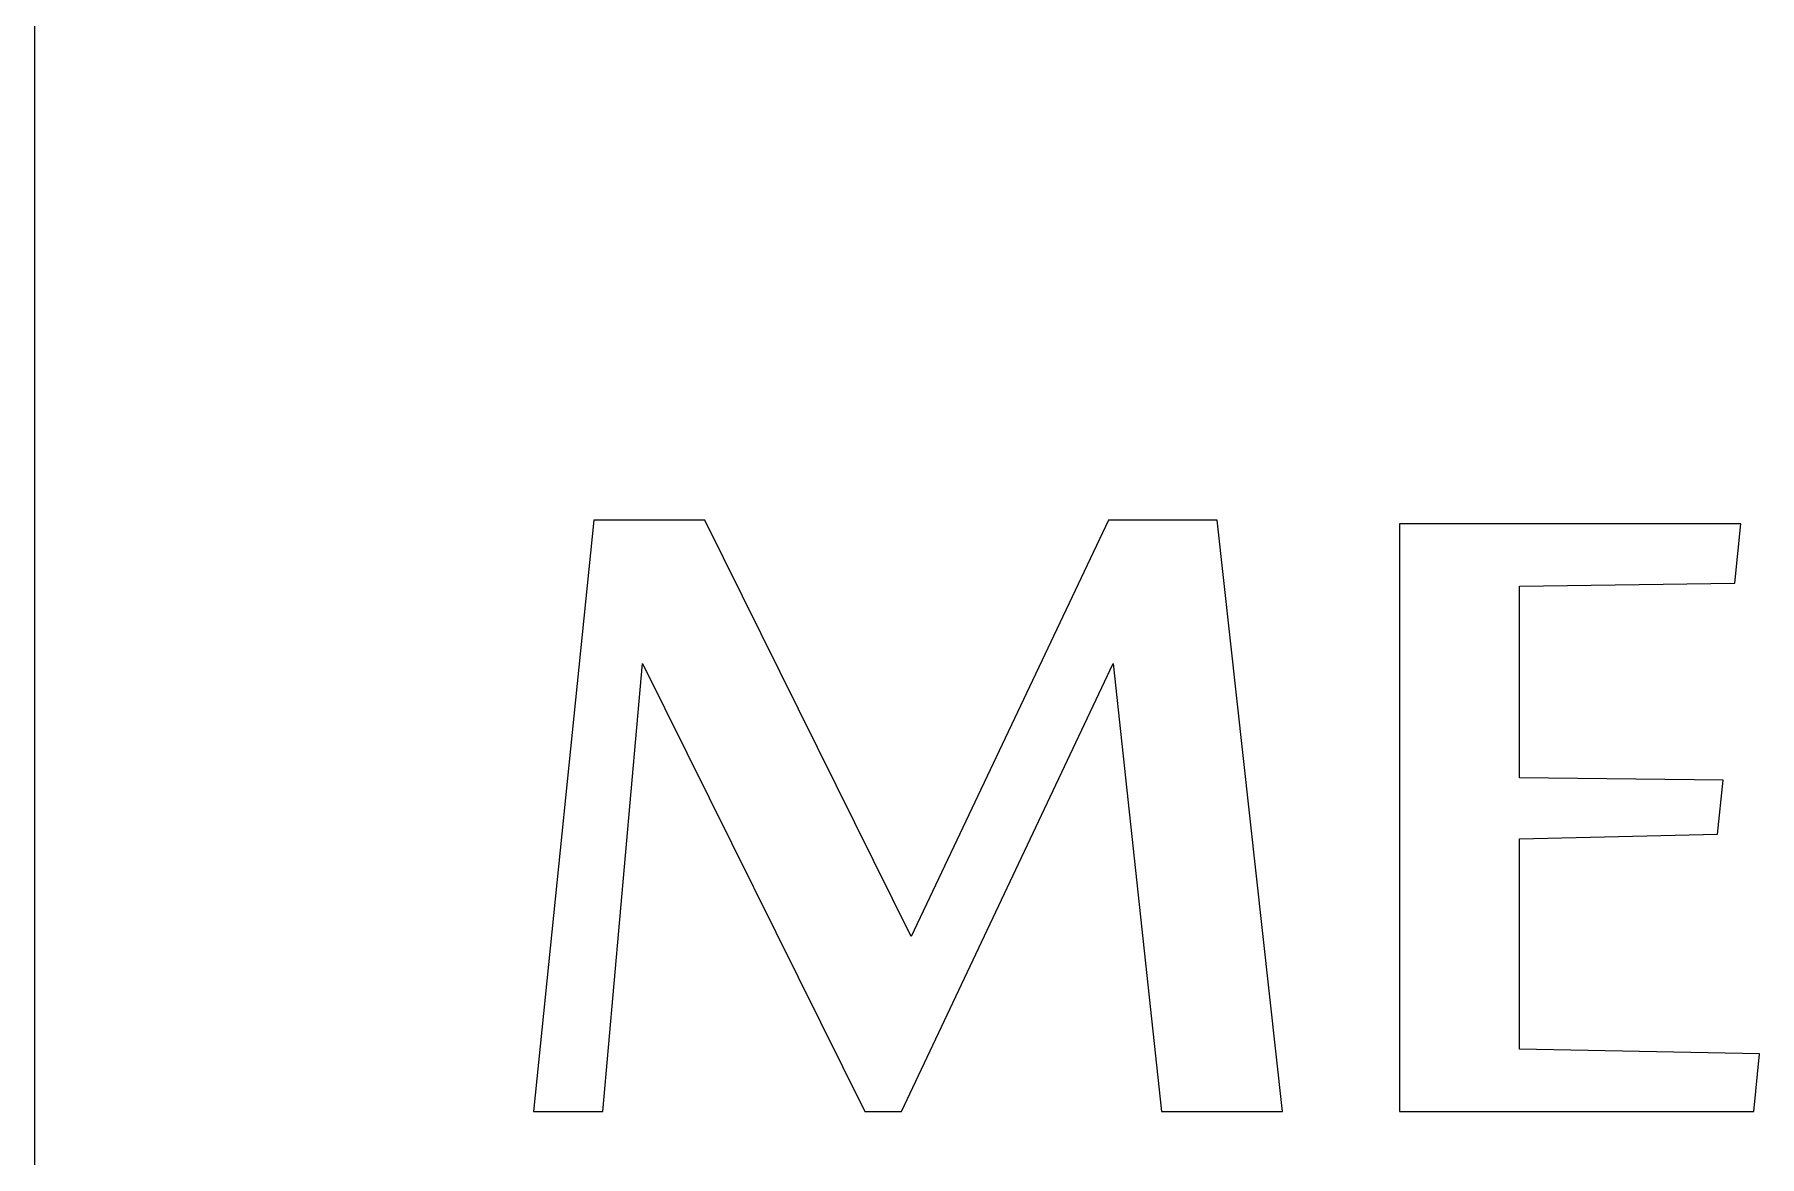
# Model space of a CAD drawing. Header units: millimetres. Extents: x -127 to 127, y -90 to 89.
# Drawn here: x -0.22 to 37.04, y 40.32 to 64.56 of the extents above; entities that cross this region are included whole.
import ezdxf

# ---------------------------------------------------------------- set-up
doc = ezdxf.new("R2010")
doc.units = ezdxf.units.MM
doc.header["$MEASUREMENT"] = 0
doc.layers.add('Layer 1', color=7, linetype='Continuous')

msp = doc.modelspace()

# ---------------------------------------------------------------- linework, layer by layer
at = {"layer": 'Layer 1', "color": 5, "lineweight": 9}
msp.add_open_spline([(-0.2218, 88.824), (-0.2218, 88.824), (-0.2218, -89.5053), (-0.2218, -89.5053)], degree=3, dxfattribs=at)
at = {"layer": 'Layer 1'}
for points, knots in [([(24.1177, 41.2874), (24.1177, 41.2874), (23.0763, 50.9648), (23.0763, 50.9648), (23.0763, 50.9648), (23.0763, 50.9648), (18.5043, 41.2874), (18.5043, 41.2874), (18.5043, 41.2874), (18.5043, 41.2874), (17.7127, 41.2874), (17.7127, 41.2874), (17.7127, 41.2874), (17.7127, 41.2874), (12.9078, 50.9648), (12.9078, 50.9648), (12.9078, 50.9648), (12.9078, 50.9648), (12.0527, 41.2874), (12.0527, 41.2874), (12.0527, 41.2874), (12.0527, 41.2874), (10.5541, 41.2874), (10.5541, 41.2874), (10.5541, 41.2874), (10.5541, 41.2874), (11.858, 54.0636), (11.858, 54.0636), (11.858, 54.0636), (11.858, 54.0636), (14.2583, 54.0636), (14.2583, 54.0636), (14.2583, 54.0636), (14.2583, 54.0636), (18.716, 45.0678), (18.716, 45.0678), (18.716, 45.0678), (18.716, 45.0678), (22.9747, 54.0636), (22.9747, 54.0636), (22.9747, 54.0636), (22.9747, 54.0636), (25.32, 54.0636), (25.32, 54.0636), (25.32, 54.0636), (25.32, 54.0636), (26.7339, 41.2874), (26.7339, 41.2874), (26.7339, 41.2874), (26.7339, 41.2874), (24.1177, 41.2874), (24.1177, 41.2874)], [0, 0, 0, 0, 0.0714286, 0.0714286, 0.0714286, 0.0714286, 0.1428571, 0.1428571, 0.1428571, 0.1428571, 0.2142857, 0.2142857, 0.2142857, 0.2142857, 0.2857143, 0.2857143, 0.2857143, 0.2857143, 0.3571429, 0.3571429, 0.3571429, 0.3571429, 0.4285714, 0.4285714, 0.4285714, 0.4285714, 0.5, 0.5, 0.5, 0.5, 0.5714286, 0.5714286, 0.5714286, 0.5714286, 0.6428571, 0.6428571, 0.6428571, 0.6428571, 0.7142857, 0.7142857, 0.7142857, 0.7142857, 0.7857143, 0.7857143, 0.7857143, 0.7857143, 0.8571429, 0.8571429, 0.8571429, 0.8571429, 1, 1, 1, 1]), ([(36.915, 41.2874), (36.915, 41.2874), (29.2654, 41.2874), (29.2654, 41.2874), (29.2654, 41.2874), (29.2654, 41.2874), (29.2654, 53.9874), (29.2654, 53.9874), (29.2654, 53.9874), (29.2654, 53.9874), (36.6314, 53.9874), (36.6314, 53.9874), (36.6314, 53.9874), (36.6314, 53.9874), (36.5086, 52.7047), (36.5086, 52.7047), (36.5086, 52.7047), (36.5086, 52.7047), (31.8562, 52.6412), (31.8562, 52.6412), (31.8562, 52.6412), (31.8562, 52.6412), (31.8562, 48.501), (31.8562, 48.501), (31.8562, 48.501), (31.8562, 48.501), (36.2504, 48.4502), (36.2504, 48.4502), (36.2504, 48.4502), (36.2504, 48.4502), (36.1276, 47.2776), (36.1276, 47.2776), (36.1276, 47.2776), (36.1276, 47.2776), (31.8562, 47.1802), (31.8562, 47.1802), (31.8562, 47.1802), (31.8562, 47.1802), (31.8562, 42.6336), (31.8562, 42.6336), (31.8562, 42.6336), (31.8562, 42.6336), (37.0378, 42.5362), (37.0378, 42.5362), (37.0378, 42.5362), (37.0378, 42.5362), (36.915, 41.2874), (36.915, 41.2874)], [0, 0, 0, 0, 0.0769231, 0.0769231, 0.0769231, 0.0769231, 0.1538462, 0.1538462, 0.1538462, 0.1538462, 0.2307692, 0.2307692, 0.2307692, 0.2307692, 0.3076923, 0.3076923, 0.3076923, 0.3076923, 0.3846154, 0.3846154, 0.3846154, 0.3846154, 0.4615385, 0.4615385, 0.4615385, 0.4615385, 0.5384615, 0.5384615, 0.5384615, 0.5384615, 0.6153846, 0.6153846, 0.6153846, 0.6153846, 0.6923077, 0.6923077, 0.6923077, 0.6923077, 0.7692308, 0.7692308, 0.7692308, 0.7692308, 0.8461538, 0.8461538, 0.8461538, 0.8461538, 1, 1, 1, 1])]:
    msp.add_open_spline(points, degree=3, knots=knots, dxfattribs=at)

doc.saveas('drawing.dxf')
